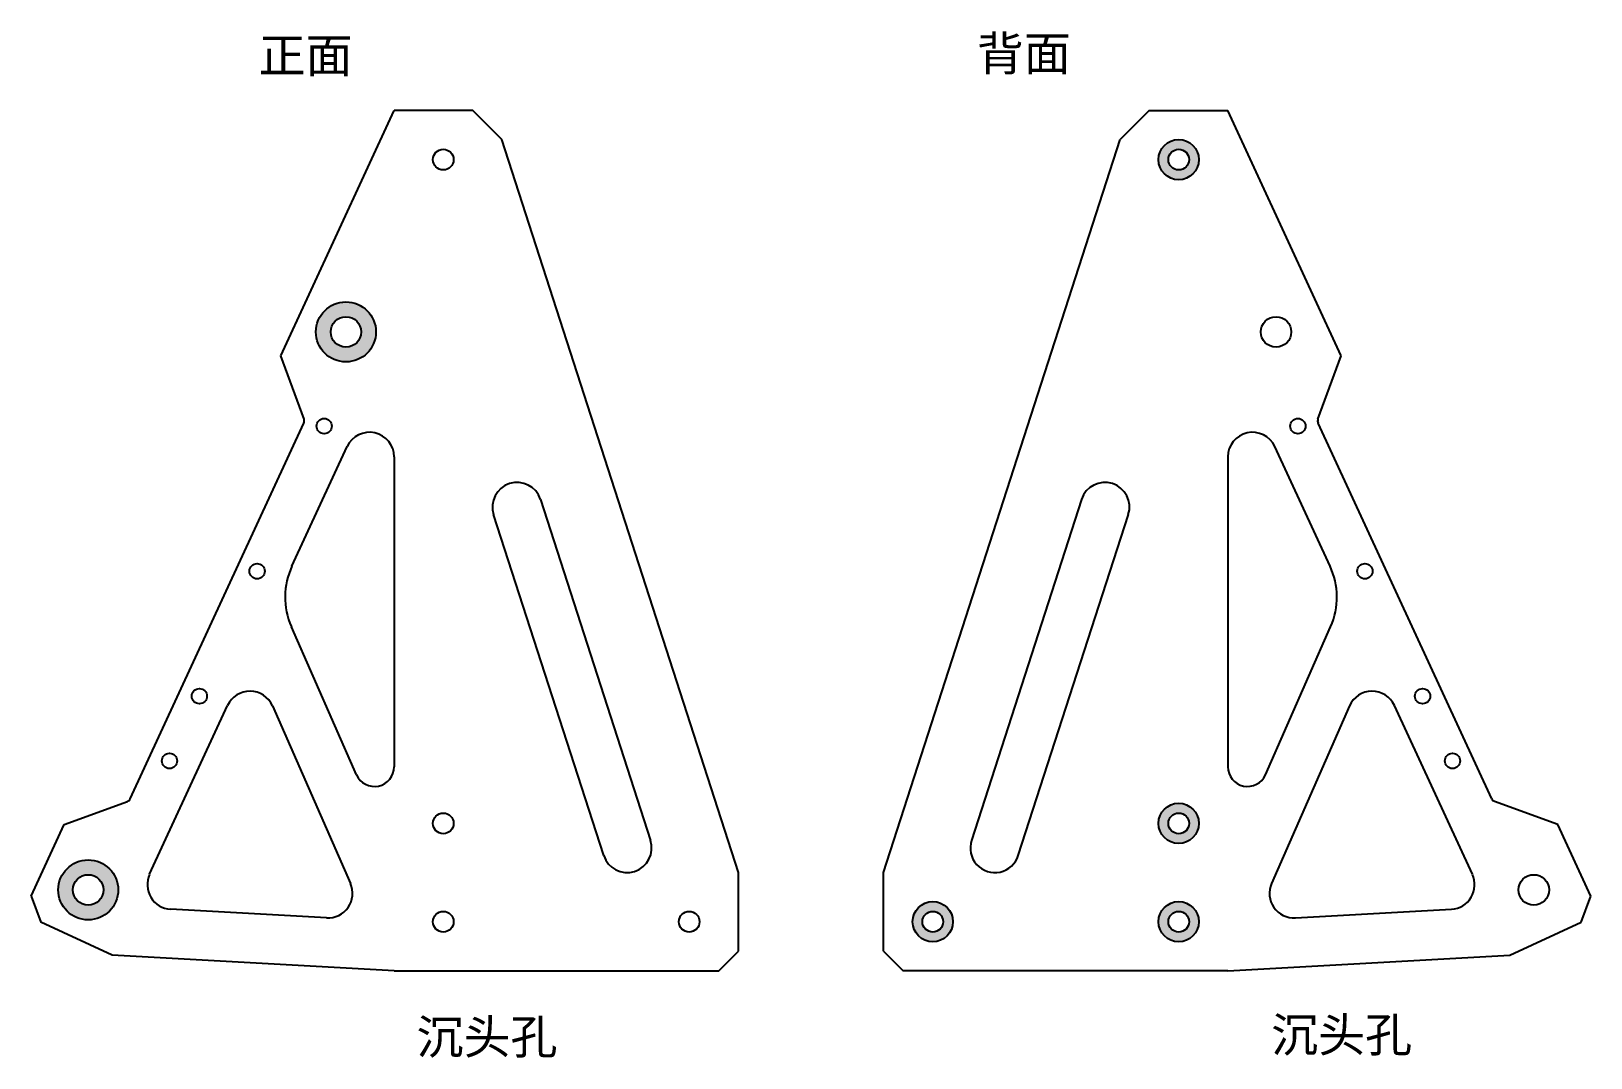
# Model space of a CAD drawing. Header units: millimetres. Extents: x -109 to 208, y -105 to 104.
import ezdxf

# ---------------------------------------------------------------- set-up
doc = ezdxf.new("R2010")
doc.units = ezdxf.units.MM

msp = doc.modelspace()

# ---------------------------------------------------------------- hatches: boundary and pattern name
h = msp.add_hatch(color=3)
h.dxf.hatch_style = 1
h.paths.add_polyline_path([(-103.29, -71.03, 1), (-91.09, -71.03, 1)])
h.paths.add_polyline_path([(-94.09, -71.03, -1), (-100.29, -71.03, -1)], flags=16)
h.paths.add_polyline_path([(-38.69, 42.45, 1), (-50.89, 42.45, 1)])
h.paths.add_polyline_path([(-47.89, 42.45, -1), (-41.69, 42.45, -1)], flags=16)
h.paths.add_polyline_path([(70.42, -77.5, 1), (78.62, -77.5, 1)])
h.paths.add_polyline_path([(76.62, -77.5, -1), (72.42, -77.5, -1)], flags=16)
h.paths.add_polyline_path([(120.42, -77.5, 1), (128.62, -77.5, 1)])
h.paths.add_polyline_path([(126.62, -77.5, -1), (122.42, -77.5, -1)], flags=16)
h.paths.add_polyline_path([(128.62, -57.5, 1), (120.42, -57.5, 1)])
h.paths.add_polyline_path([(122.42, -57.5, -1), (126.62, -57.5, -1)], flags=16)
h.paths.add_polyline_path([(128.62, 77.5, 1), (120.42, 77.5, 1)])
h.paths.add_polyline_path([(122.42, 77.5, -1), (126.62, 77.5, -1)], flags=16)

# ---------------------------------------------------------------- linework, layer by layer
at = {"color": 7, "linetype": 'Continuous', "lineweight": 25}
for p, q in [((-58.06, 37.57), (-35, 87.5)), ((-19, 87.5), (-35, 87.5)), ((-13.1, 81.6), (-19, 87.5)), ((118.52, 87.5), (112.62, 81.6)), ((118.52, 87.5), (134.52, 87.5)), ((157.58, 37.57), (134.52, 87.5)), ((35, -67.5), (-13.1, 81.6)), ((64.52, -67.5), (112.62, 81.6)), ((-53.31, 24.68), (-58.06, 37.57)), ((152.84, 24.68), (157.58, 37.57)), ((-88.63, -52.5), (-53.34, 23.92)), ((188.15, -52.5), (152.87, 23.92)), ((-55.77, -5.18), (-44.54, 19.13)), ((155.29, -5.18), (144.06, 19.13)), ((-35, 17.04), (-35, -45.99)), ((134.52, 17.04), (134.52, -45.99)), ((-5.24, 8.39), (17.13, -60.96)), ((104.76, 8.39), (82.39, -60.96)), ((7.61, -64.04), (-14.76, 5.32)), ((91.91, -64.04), (114.28, 5.32)), ((-42.66, -47.6), (-55.88, -17.5)), ((142.18, -47.6), (155.4, -17.5)), ((-84.71, -67.86), (-68.85, -33.51)), ((-59.73, -33.6), (-43.87, -69.72)), ((159.25, -33.6), (143.39, -69.72)), ((184.23, -67.86), (168.37, -33.51)), ((-102.08, -57.76), (-89.19, -53.02)), ((201.6, -57.76), (188.72, -53.02)), ((-108.78, -72.29), (-102.08, -57.76)), ((208.31, -72.29), (201.6, -57.76)), ((35, -83.5), (35, -67.5)), ((64.52, -83.5), (64.52, -67.5)), ((-108.78, -72.29), (-106.83, -77.6)), ((206.35, -77.6), (208.31, -72.29)), ((-48.73, -76.72), (-80.45, -74.95)), ((148.25, -76.72), (179.97, -74.95)), ((-92.3, -84.3), (-106.83, -77.6)), ((191.82, -84.3), (206.35, -77.6)), ((-35, -87.5), (-92.3, -84.3)), ((31, -87.5), (35, -83.5)), ((64.52, -83.5), (68.52, -87.5)), ((134.52, -87.5), (191.82, -84.3)), ((-35, -87.5), (31, -87.5)), ((134.52, -87.5), (68.52, -87.5))]:
    msp.add_line(p, q, dxfattribs=at)
for centre, radius in [((-25, 77.5), 2.1), ((124.52, 77.5), 4.1), ((124.52, 77.5), 2.1), ((-44.79, 42.45), 6.1), ((-44.79, 42.45), 3.1), ((144.31, 42.45), 3.1), ((-49.22, 23.3), 1.55), ((148.75, 23.3), 1.55), ((-62.85, -6.21), 1.55), ((162.37, -6.21), 1.55), ((-74.59, -31.63), 1.55), ((174.11, -31.63), 1.55), ((-80.67, -44.79), 1.55), ((180.19, -44.79), 1.55), ((124.52, -57.5), 4.1), ((-25, -57.5), 2.1), ((124.52, -57.5), 2.1), ((-97.19, -71.03), 6.1), ((-97.19, -71.03), 3.1), ((196.71, -71.03), 3.1), ((-25, -77.5), 2.1), ((25, -77.5), 2.1), ((74.52, -77.5), 4.1), ((74.52, -77.5), 2.1), ((124.52, -77.5), 4.1), ((124.52, -77.5), 2.1)]:
    msp.add_circle(centre, radius, dxfattribs=at)
for centre, radius, start, end in [((-54.25, 24.34), 1, 335.2143, 20.2143), ((153.77, 24.34), 1, 159.7857, 204.7857), ((-40, 17.04), 5, 0, 155.2143), ((139.52, 17.04), 5, 24.7857, 180), ((-10, 6.85), 5, 17.8787, 197.8787), ((109.52, 6.85), 5, 342.1213, 162.1213), ((-42.15, -11.47), 15, 155.2143, 203.7081), ((141.67, -11.47), 15, 336.2919, 24.7857), ((-64.31, -35.61), 5, 23.7081, 155.2143), ((163.83, -35.61), 5, 24.7857, 156.2919), ((-39, -45.99), 4, 203.7081, 0), ((138.52, -45.99), 4, 180, 336.2919), ((-89.54, -52.08), 1, 290.2143, 335.2143), ((189.06, -52.08), 1, 204.7857, 249.7857), ((12.37, -62.5), 5, 197.8787, 17.8787), ((87.15, -62.5), 5, 162.1213, 342.1213), ((-80.17, -69.96), 5, 155.2143, 266.807), ((-48.45, -71.73), 5, 266.807, 23.7081), ((147.97, -71.73), 5, 156.2919, 273.193), ((179.69, -69.96), 5, 273.193, 24.7857)]:
    msp.add_arc(centre, radius, start, end, dxfattribs=at)

# ---------------------------------------------------------------- texts
at = {"char_height": 7, "attachment_point": 1}
for s, width, insert in [('{\\fSimSun|b0|i0|c134|p2;正面}', 37.7716, (-62.54, 102.21)), ('{\\fSimSun|b0|i0|c134|p2;背面}', 37.7716, (83.48, 102.59)), ('{\\fSimSun|b0|i0|c134|p2;\\C3;沉头孔}', 33.0043, (-30.44, -97.41)), ('{\\fSimSun|b0|i0|c134|p2;\\C3;沉头孔}', 33.0043, (143.32, -96.98))]:
    msp.add_mtext_dynamic_manual_height_columns(s, width=width, gutter_width=17.5, heights=[0], dxfattribs=dict(at, insert=insert))

doc.saveas('drawing.dxf')
